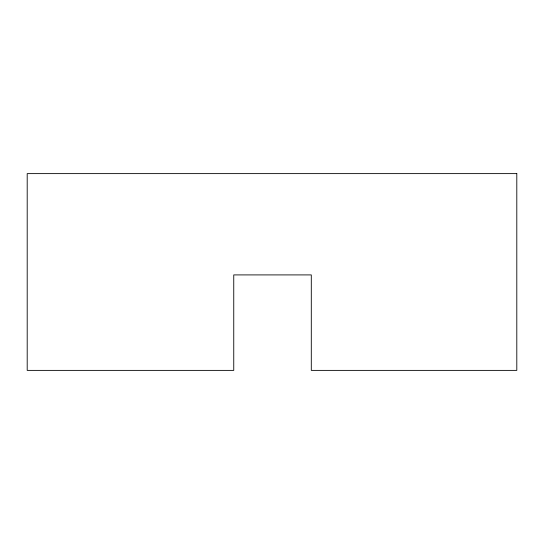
<?xml version="1.0" encoding="UTF-8"?>
<svg xmlns="http://www.w3.org/2000/svg" width="544" height="544" viewBox="0 0 544 544"><rect width="100%" height="100%" fill="white"/><g stroke="black" fill="none" stroke-linecap="round" stroke-linejoin="round"><path stroke-width="0.82" d="M516.8 173.618L27.2 173.618L27.2 370.382L233.75 370.382L233.75 274.91L311.297 274.91L311.297 370.382L516.8 370.382L516.8 173.618"/></g></svg>
